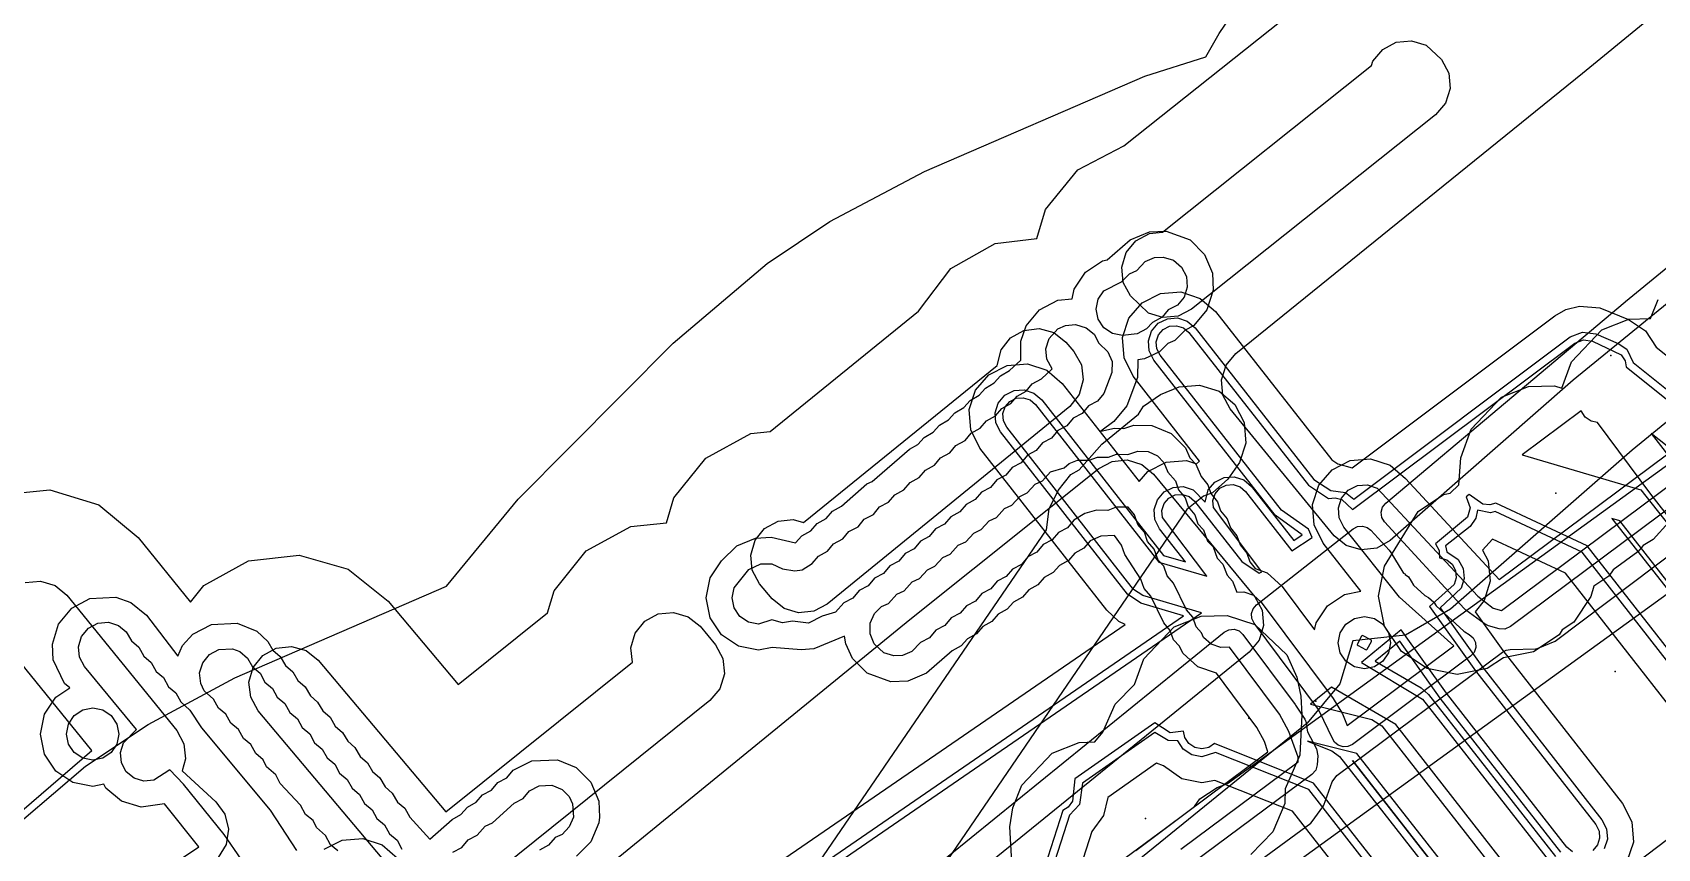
# Model space of a CAD drawing. Header units: metres. Extents: x 8738 to 9560, y -8972 to -7699.
# Drawn here: x 9163.2 to 9225.3, y -7967 to -7935.8 of the extents above; entities that cross this region are included whole.
import ezdxf

# ---------------------------------------------------------------- set-up
doc = ezdxf.new("R2010")
doc.units = ezdxf.units.M
for name, color, linetype in [('AI_GREENING_EXCLUSIONS', 1, 'Continuous'), ('AI_GREENING_LAWN', 82, 'Continuous'), ('AI_GREENING_REJECTED', 6, 'Continuous')]:
    doc.layers.add(name, color=color, linetype=linetype)

msp = doc.modelspace()

# ---------------------------------------------------------------- linework, layer by layer
at = {"layer": 'AI_GREENING_EXCLUSIONS'}
for points in [[(9274.839, -7906.045), (9222.071, -7949.098), (9215.082, -7955.218), (9214.563, -7955.515), (9213.97, -7955.585), (9213.396, -7955.418), (9212.933, -7955.04), (9208.963, -7950.19), (9208.687, -7949.672), (9208.631, -7949.087), (9208.805, -7948.526), (9209.18, -7948.074), (9222.429, -7937.359), (9269.154, -7899.096)], [(9161.622, -7966.901), (9165.216, -7963.851), (9167.618, -7962.253), (9170.93, -7960.477), (9179.011, -7956.974), (9181.754, -7953.638), (9187.672, -7947.685), (9191.267, -7944.636), (9193.668, -7943.038), (9197.285, -7941.115), (9205.698, -7937.484), (9208.032, -7936.734), (9208.542, -7935.844), (9209.796, -7933.995)], [(9161.917, -7953.473), (9163.859, -7953.291), (9165.724, -7953.865), (9167.226, -7955.11), (9169.23, -7957.575), (9169.739, -7956.939), (9171.447, -7955.997), (9173.386, -7955.781), (9175.26, -7956.324), (9176.784, -7957.542), (9179.465, -7960.725), (9182.873, -7957.991), (9183.123, -7957.142), (9184.349, -7955.624), (9186.062, -7954.69), (9187.424, -7954.545), (9187.704, -7953.592), (9188.93, -7952.074), (9190.642, -7951.14), (9191.378, -7951.062), (9197.056, -7946.463), (9198.287, -7944.827), (9199.986, -7943.868), (9201.568, -7943.676), (9201.901, -7942.572), (9203.137, -7941.063), (9204.903, -7940.137), (9211.906, -7934.562)], [(9238.977, -7939.821), (9224.331, -7951.771), (9217.388, -7957.851), (9215.659, -7958.839), (9213.649, -7959.064), (9213.151, -7960.697), (9211.901, -7962.207), (9180.039, -7988.075)], [(9181.226, -7984.849), (9206.488, -7966.222), (9210.407, -7963.302), (9210.271, -7962.907), (9209.983, -7962.372), (9208.435, -7960.296), (9207.731, -7960.049), (9207.149, -7959.529), (9207.021, -7959.262), (9206.795, -7959.019), (9206.668, -7958.66), (9206.424, -7958.367), (9205.926, -7957.357), (9205.676, -7957.056), (9205.554, -7956.706), (9204.934, -7955.753), (9204.811, -7955.403), (9204.54, -7955.035), (9204.015, -7955.056), (9203.618, -7955.241), (9203.373, -7955.519), (9203.031, -7955.708), (9202.786, -7955.986), (9202.444, -7956.175), (9202.199, -7956.453), (9201.857, -7956.642), (9201.612, -7956.92), (9201.27, -7957.109), (9201.025, -7957.387), (9200.683, -7957.576), (9200.438, -7957.854), (9200.097, -7958.043), (9199.851, -7958.321), (9199.51, -7958.51), (9199.265, -7958.788), (9198.923, -7958.977), (9198.678, -7959.255), (9198.336, -7959.444), (9197.361, -7960.294), (9196.639, -7960.596), (9195.998, -7960.626), (9195.094, -7960.294), (9194.532, -7959.733), (9194.277, -7959.178), (9194.227, -7958.876), (9193.049, -7959.366), (9192.564, -7959.403), (9191.464, -7959.314), (9190.932, -7959.42), (9190.167, -7959.268), (9189.518, -7958.834), (9189.084, -7958.185), (9188.932, -7957.42), (9189.084, -7956.655), (9189.518, -7956.006), (9190.104, -7955.433), (9190.826, -7955.131), (9191.422, -7955.097), (9192.357, -7955.319), (9192.597, -7955.046), (9192.941, -7954.849), (9193.182, -7954.576), (9193.525, -7954.378), (9193.766, -7954.106), (9194.109, -7953.908), (9195.076, -7953.054), (9195.277, -7952.967), (9196.71, -7951.735), (9197.03, -7951.556), (9197.27, -7951.283), (9197.614, -7951.085), (9197.855, -7950.812), (9198.198, -7950.615), (9198.439, -7950.342), (9198.782, -7950.144), (9199.023, -7949.872), (9199.366, -7949.674), (9199.607, -7949.401), (9199.95, -7949.204), (9200.191, -7948.931), (9200.534, -7948.733), (9200.957, -7948.33), (9200.957, -7947.604), (9201.166, -7947.024), (9201.676, -7946.412), (9202.38, -7946.043), (9202.923, -7945.993), (9202.998, -7945.618), (9203.432, -7944.969), (9204.081, -7944.535), (9204.258, -7944.5), (9205.144, -7943.737), (9205.879, -7943.426), (9206.519, -7943.396), (9207.437, -7943.737), (9207.986, -7944.289), (9208.288, -7945.012), (9208.317, -7945.657), (9208.074, -7946.411), (9207.57, -7947.007), (9207.226, -7947.201), (9206.85, -7947.577), (9206.586, -7947.691), (9206.267, -7948.01), (9205.691, -7948.281), (9205.428, -7948.323), (9205.425, -7948.995), (9205.019, -7950.079), (9204.518, -7950.678), (9204.016, -7951.05), (9204.54, -7950.928), (9204.899, -7950.943), (9205.282, -7950.817), (9205.965, -7950.832), (9206.703, -7951.137), (9207.256, -7951.686), (9207.42, -7952.065), (9207.657, -7952.307), (9207.856, -7952.781), (9208.11, -7953.097), (9208.227, -7953.433), (9208.481, -7953.748), (9208.599, -7954.084), (9208.853, -7954.4), (9208.97, -7954.736), (9209.224, -7955.051), (9209.342, -7955.388), (9209.596, -7955.703), (9209.713, -7956.039), (9209.919, -7956.294), (9210.371, -7956.455), (9210.95, -7956.978), (9212.192, -7958.637), (9212.246, -7958.365), (9212.68, -7957.716), (9213.329, -7957.282), (9213.96, -7957.157), (9212.521, -7955.326), (9212.168, -7954.63), (9212.108, -7953.852), (9212.351, -7953.11), (9212.858, -7952.517), (9213.554, -7952.164), (9214.332, -7952.104), (9215.074, -7952.347), (9215.667, -7952.854), (9219.237, -7956.72), (9237.234, -7943.307)], [(9207.083, -7967.026), (9211.567, -7963.684), (9211.562, -7963.502), (9211.201, -7962.522), (9210.85, -7961.862), (9208.939, -7959.299), (9208.607, -7959.317), (9208.239, -7959.188), (9207.948, -7958.928), (9207.866, -7958.757), (9207.664, -7958.524), (9207.54, -7958.157), (9207.293, -7957.872), (9206.797, -7956.854), (9206.55, -7956.569), (9206.426, -7956.203), (9206.21, -7955.97), (9206.054, -7955.551), (9205.802, -7955.258), (9205.683, -7954.9), (9205.431, -7954.606), (9205.312, -7954.248), (9205.059, -7953.954), (9204.601, -7953.955), (9204.284, -7954.076), (9203.859, -7954.067), (9203.404, -7954.19), (9202.994, -7954.448), (9202.75, -7954.737), (9202.407, -7954.915), (9202.163, -7955.204), (9201.82, -7955.382), (9201.576, -7955.671), (9201.234, -7955.849), (9200.989, -7956.138), (9200.647, -7956.316), (9200.403, -7956.605), (9200.06, -7956.783), (9199.816, -7957.072), (9199.473, -7957.25), (9199.229, -7957.539), (9198.886, -7957.717), (9198.642, -7958.006), (9198.299, -7958.184), (9198.055, -7958.473), (9197.712, -7958.651), (9197.468, -7958.94), (9197.125, -7959.118), (9196.802, -7959.465), (9196.441, -7959.616), (9196.111, -7959.632), (9195.727, -7959.511), (9195.361, -7959.174), (9195.207, -7958.797), (9195.21, -7958.386), (9195.37, -7958.012), (9195.64, -7957.742), (9195.907, -7957.627), (9196.227, -7957.275), (9196.507, -7957.144), (9196.814, -7956.808), (9197.094, -7956.677), (9197.401, -7956.341), (9197.681, -7956.21), (9197.988, -7955.874), (9198.268, -7955.743), (9198.574, -7955.407), (9198.855, -7955.276), (9199.161, -7954.94), (9199.442, -7954.809), (9199.748, -7954.473), (9200.028, -7954.342), (9200.335, -7954.006), (9200.615, -7953.875), (9200.922, -7953.539), (9201.202, -7953.408), (9201.509, -7953.072), (9201.789, -7952.941), (9202.096, -7952.605), (9202.625, -7952.442), (9202.809, -7952.277), (9203.131, -7952.15), (9203.574, -7952.157), (9203.888, -7952.035), (9204.316, -7952.045), (9204.615, -7951.927), (9205.058, -7951.934), (9205.43, -7951.806), (9205.831, -7951.827), (9206.184, -7951.994), (9206.427, -7952.245), (9206.583, -7952.61), (9206.87, -7952.94), (9206.986, -7953.289), (9207.241, -7953.592), (9207.357, -7953.94), (9207.612, -7954.243), (9207.729, -7954.592), (9207.942, -7954.82), (9208.1, -7955.243), (9208.314, -7955.472), (9208.471, -7955.895), (9208.685, -7956.124), (9208.843, -7956.546), (9209.057, -7956.775), (9209.214, -7957.198), (9209.491, -7957.183), (9209.859, -7957.314), (9210.149, -7957.575), (9212.898, -7961.263), (9213.259, -7961.854), (9213.43, -7962.295), (9217.51, -7959.254), (9215.438, -7957.394), (9213.308, -7954.708), (9213.131, -7954.36), (9213.101, -7953.971), (9213.222, -7953.6), (9213.476, -7953.304), (9213.824, -7953.127), (9214.213, -7953.097), (9214.584, -7953.218), (9218.427, -7957.356), (9219.02, -7957.809), (9219.333, -7957.896), (9237.834, -7944.108)], [(9189.179, -7969.258), (9204.947, -7958.43), (9204.702, -7958.315), (9204.25, -7957.892), (9199.398, -7951.694), (9199.046, -7950.997), (9198.988, -7950.219), (9199.231, -7949.478), (9199.74, -7948.886), (9200.437, -7948.534), (9201.215, -7948.476), (9201.956, -7948.719), (9202.548, -7949.228), (9205.481, -7952.975), (9205.819, -7952.582), (9206.515, -7952.23), (9207.294, -7952.172), (9207.682, -7952.299), (9207.797, -7952.187), (9205.258, -7948.944), (9204.906, -7948.247), (9204.848, -7947.469), (9205.091, -7946.728), (9205.6, -7946.136), (9206.297, -7945.784), (9207.075, -7945.726), (9207.816, -7945.969), (9208.408, -7946.478), (9212.842, -7952.143), (9213.08, -7952.298), (9213.628, -7952.444), (9221.371, -7946.633), (9221.795, -7946.397), (9222.319, -7946.263), (9223.096, -7946.327), (9224.186, -7946.772), (9224.832, -7947.21), (9225.245, -7947.838), (9227.871, -7949.923)], [(9205.362, -7967.066), (9207.601, -7965.393), (9207.807, -7965.094), (9208.461, -7964.669), (9208.861, -7964.51), (9234.502, -7945.938)], [(9205.362, -7967.066), (9207.601, -7965.393), (9207.807, -7965.094), (9208.461, -7964.669), (9208.861, -7964.51), (9234.502, -7945.938)], [(9225.731, -7954.529), (9225.125, -7955.188), (9224.741, -7955.417), (9224.54, -7955.657), (9223.603, -7956.342), (9223.44, -7956.585), (9222.861, -7956.972), (9222.751, -7957.37), (9222.1, -7958.343), (9221.653, -7958.642), (9221.53, -7958.826), (9220.557, -7959.476), (9219.403, -7959.703), (9218.782, -7960.119), (9217.634, -7960.347), (9216.486, -7960.119), (9215.513, -7959.468), (9214.862, -7958.495), (9214.634, -7957.347), (9214.862, -7956.199), (9216.143, -7954.115), (9217.116, -7953.465), (9217.372, -7953.414), (9217.707, -7953.095), (9217.78, -7952.061), (9218.169, -7950.963), (9219.329, -7949.741), (9220.359, -7949.334), (9221.353, -7949.307), (9221.643, -7949.399), (9221.643, -7949.399), (9222.011, -7948.395), (9223.171, -7947.173), (9224.201, -7946.766), (9225.03, -7946.744), (9225.317, -7946.015)], [(9189.737, -7970.088), (9207.181, -7958.1), (9205.544, -7957.619), (9205.038, -7957.276), (9200.186, -7951.077), (9200.01, -7950.729), (9199.98, -7950.34), (9200.102, -7949.969), (9200.357, -7949.673), (9200.705, -7949.497), (9201.094, -7949.468), (9201.465, -7949.59), (9201.76, -7949.844), (9206.415, -7955.791), (9207.253, -7956.037), (9206.264, -7954.773), (9206.088, -7954.425), (9206.059, -7954.036), (9206.181, -7953.665), (9206.435, -7953.37), (9206.784, -7953.194), (9207.173, -7953.164), (9207.543, -7953.286), (9208.012, -7953.761), (9208.126, -7953.288), (9208.38, -7952.992), (9208.729, -7952.816), (9209.118, -7952.786), (9209.488, -7952.908), (9209.784, -7953.163), (9211.399, -7955.226), (9211.719, -7955.01), (9210.684, -7954.253), (9206.045, -7948.327), (9205.87, -7947.979), (9205.84, -7947.59), (9205.962, -7947.219), (9206.217, -7946.924), (9206.565, -7946.748), (9206.954, -7946.718), (9207.325, -7946.84), (9207.62, -7947.095), (9212.156, -7952.89), (9212.805, -7953.313), (9213.366, -7953.389), (9213.688, -7953.64), (9221.959, -7947.441), (9222.433, -7947.257), (9222.936, -7947.329), (9223.797, -7947.693), (9224.12, -7947.912), (9224.369, -7948.419), (9227.928, -7951.28)], [(9189.904, -7970.337), (9207.868, -7957.989), (9205.628, -7957.331), (9205.274, -7957.091), (9200.422, -7950.892), (9200.299, -7950.649), (9200.278, -7950.376), (9200.363, -7950.117), (9200.542, -7949.91), (9200.785, -7949.786), (9201.058, -7949.766), (9201.317, -7949.851), (9201.524, -7950.029), (9206.238, -7956.051), (9208.066, -7956.588), (9206.377, -7954.345), (9206.357, -7954.072), (9206.442, -7953.813), (9206.62, -7953.606), (9206.864, -7953.483), (9207.136, -7953.462), (9207.396, -7953.547), (9207.603, -7953.726), (9209.404, -7956.027), (9210.077, -7956.478), (9210.171, -7956.415), (9208.322, -7953.967), (9208.302, -7953.694), (9208.387, -7953.435), (9208.565, -7953.228), (9208.809, -7953.105), (9209.081, -7953.084), (9209.341, -7953.17), (9209.548, -7953.348), (9211.325, -7955.618), (9212.1, -7955.115), (9211.962, -7954.793), (9210.92, -7954.068), (9206.282, -7948.143), (9206.159, -7947.899), (9206.138, -7947.626), (9206.223, -7947.367), (9206.401, -7947.16), (9206.645, -7947.037), (9206.918, -7947.016), (9207.177, -7947.102), (9207.384, -7947.28), (9211.951, -7953.114), (9212.727, -7953.62), (9212.97, -7953.588), (9213.233, -7953.658), (9213.644, -7954.045), (9222.135, -7947.684), (9222.467, -7947.555), (9222.815, -7947.603), (9223.906, -7948.122), (9224.056, -7948.351), (9224.102, -7948.591), (9227.692, -7951.465)], [(9237.438, -7948.75), (9210.992, -7967.905), (9210.34, -7968.486), (9210.069, -7968.574), (9208.855, -7969.453), (9207.756, -7970.277), (9207.56, -7970.565), (9206.684, -7971.081), (9186.052, -7986.549), (9185.3, -7987.261), (9184.87, -7987.437), (9187.194, -7997.295), (9214.58, -8013.972), (9249.615, -8033.027)], [(9237.438, -7948.75), (9210.992, -7967.905), (9210.34, -7968.486), (9210.069, -7968.574), (9208.855, -7969.453), (9207.756, -7970.277), (9207.56, -7970.565), (9206.684, -7971.081), (9186.052, -7986.549), (9185.3, -7987.261), (9184.87, -7987.437), (9187.194, -7997.295), (9214.58, -8013.972), (9249.615, -8033.027)], [(9182.204, -7983.689), (9201.948, -7954.821), (9202.051, -7954.009), (9202.39, -7953.31), (9202.874, -7952.697), (9203.192, -7952.52), (9204.064, -7951.546), (9205.459, -7950.393), (9205.655, -7950.088), (9206.296, -7949.643), (9207.019, -7949.348), (9207.796, -7949.283), (9208.539, -7949.522), (9209.135, -7950.026), (9209.492, -7950.72), (9209.556, -7951.498), (9209.318, -7952.241), (9208.87, -7952.875), (9208.292, -7953.4), (9207.949, -7953.523), (9207.306, -7954.034), (9191.104, -7977.762)], [(9182.204, -7983.689), (9201.948, -7954.821), (9202.051, -7954.009), (9202.39, -7953.31), (9202.874, -7952.697), (9203.192, -7952.52), (9204.064, -7951.546), (9205.459, -7950.393), (9205.655, -7950.088), (9206.296, -7949.643), (9207.019, -7949.348), (9207.796, -7949.283), (9208.539, -7949.522), (9209.135, -7950.026), (9209.492, -7950.72), (9209.556, -7951.498), (9209.318, -7952.241), (9208.87, -7952.875), (9208.292, -7953.4), (9207.949, -7953.523), (9207.306, -7954.034), (9191.104, -7977.762)], [(9229.882, -7959.647), (9225.035, -7953.454), (9222.996, -7950.716), (9222.758, -7950.662), (9222.534, -7950.505), (9222.383, -7950.262), (9220.118, -7951.947), (9224.662, -7953.281), (9229.425, -7959.311)], [(9226.641, -7952.394), (9225.051, -7951.131), (9230.985, -7958.784)], [(9227.103, -7961.173), (9222.604, -7955.424), (9219.122, -7953.798), (9218.887, -7953.864), (9218.616, -7953.832), (9218.103, -7953.463), (9217.985, -7953.555), (9218.13, -7953.981), (9218.038, -7954.327), (9216.804, -7955.35), (9216.944, -7955.602), (9216.968, -7955.883), (9217.238, -7955.961), (9217.449, -7956.134), (9217.578, -7956.375), (9217.605, -7956.647), (9217.526, -7956.908), (9216.587, -7957.748), (9218.339, -7960.209), (9222.937, -7966.082), (9223.06, -7966.326), (9223.08, -7966.599), (9222.995, -7966.858), (9222.817, -7967.065)], [(9226.867, -7961.358), (9222.412, -7955.665), (9219.088, -7954.113), (9218.91, -7954.163), (9218.419, -7954.059), (9218.354, -7954.364), (9218.137, -7954.688), (9217.187, -7955.433), (9217.244, -7955.656), (9217.681, -7955.944), (9217.865, -7956.288), (9217.903, -7956.676), (9217.79, -7957.05), (9216.994, -7957.802), (9218.579, -7960.029), (9223.173, -7965.898), (9223.349, -7966.246), (9223.378, -7966.635), (9223.256, -7967.006)], [(9228.323, -7960.174), (9223.86, -7954.472), (9223.544, -7954.382), (9228.206, -7960.31)], [(9226.08, -7961.974), (9221.772, -7956.47), (9218.993, -7955.173), (9218.608, -7955.597), (9218.822, -7955.998), (9218.899, -7956.774), (9218.672, -7957.521), (9218.324, -7957.946), (9219.381, -7959.431), (9223.96, -7965.281), (9224.312, -7965.978), (9224.371, -7966.756), (9224.127, -7967.497)], [(9162.918, -7956.827), (9163.5, -7956.772), (9164.06, -7956.945), (9164.51, -7957.318), (9168.711, -7962.485), (9168.981, -7962.992), (9169.041, -7963.564), (9168.906, -7964.032), (9170.195, -7965.214), (9170.542, -7965.687), (9170.681, -7966.257), (9170.59, -7966.836), (9170.285, -7967.337), (9166.206, -7971.763), (9165.733, -7972.107), (9165.164, -7972.245), (9164.586, -7972.154), (9164.086, -7971.849), (9162.962, -7970.812)], [(9168.923, -7967.354), (9169.551, -7966.934), (9168.241, -7965.283), (9167.342, -7965.42), (9166.596, -7965.191), (9165.995, -7964.693), (9165.914, -7964.539), (9165.494, -7964.623), (9164.729, -7964.471), (9164.08, -7964.037), (9163.646, -7963.388), (9163.494, -7962.623), (9163.646, -7961.858), (9164.08, -7961.209), (9164.617, -7960.85), (9164.414, -7960.683), (9163.986, -7959.78), (9163.956, -7959.183), (9164.189, -7958.419), (9164.694, -7957.805), (9165.387, -7957.435), (9166.382, -7957.383), (9166.949, -7957.587), (9166.949, -7957.587), (9167.552, -7958.082), (9168.75, -7959.638), (9168.929, -7959.235), (9169.321, -7958.805), (9170.027, -7958.429), (9171.011, -7958.381), (9171.762, -7958.695), (9172.186, -7959.081), (9172.382, -7959.42), (9172.662, -7959.661), (9172.858, -7960), (9173.137, -7960.241), (9173.334, -7960.58), (9173.613, -7960.821), (9173.81, -7961.159), (9174.089, -7961.401), (9174.285, -7961.739), (9174.565, -7961.981), (9174.761, -7962.319), (9175.041, -7962.56), (9175.237, -7962.899), (9175.516, -7963.14), (9175.713, -7963.479), (9175.992, -7963.72), (9176.188, -7964.058), (9176.468, -7964.3), (9176.664, -7964.638), (9176.943, -7964.88), (9177.14, -7965.218), (9177.419, -7965.459), (9177.616, -7965.798), (9178.382, -7966.636), (9179.224, -7965.881), (9179.559, -7965.696), (9179.81, -7965.412), (9180.144, -7965.228), (9180.395, -7964.944), (9180.73, -7964.759), (9180.981, -7964.475), (9181.316, -7964.291), (9181.567, -7964.006), (9182.277, -7963.639), (9183.252, -7963.601), (9183.974, -7963.903), (9184.536, -7964.465), (9184.838, -7965.187), (9184.857, -7965.791), (9184.838, -7966.01), (9184.527, -7966.745), (9183.987, -7967.285)], [(9171.172, -7967.404), (9170.521, -7966.463), (9168.958, -7964.541), (9168.445, -7963.989), (9167.833, -7964.389), (9167.444, -7964.426), (9167.072, -7964.311), (9166.771, -7964.062), (9166.589, -7963.717), (9166.552, -7963.328), (9166.667, -7962.956), (9167.171, -7962.448), (9165.182, -7960.042), (9164.99, -7959.68), (9164.951, -7959.282), (9165.068, -7958.896), (9165.328, -7958.579), (9165.686, -7958.389), (9166.093, -7958.35), (9166.477, -7958.468), (9166.477, -7958.468), (9166.778, -7958.716), (9166.97, -7959.063), (9167.253, -7959.296), (9167.447, -7959.647), (9167.729, -7959.881), (9167.919, -7960.228), (9168.202, -7960.463), (9168.392, -7960.81), (9168.675, -7961.045), (9168.866, -7961.392), (9169.211, -7961.704), (9169.651, -7962.381), (9172.272, -7965.533), (9173.278, -7967.072)], [(9177.638, -7968.646), (9171.812, -7961.729), (9171.53, -7961.217), (9171.465, -7960.635), (9171.628, -7960.073), (9171.993, -7959.616), (9172.506, -7959.333), (9173.088, -7959.269), (9173.65, -7959.431), (9174.107, -7959.797), (9178.989, -7965.594), (9186.116, -7959.877), (9186.058, -7959.328), (9186.223, -7958.767), (9186.591, -7958.311), (9187.105, -7958.031), (9187.687, -7957.969), (9188.248, -7958.135), (9188.704, -7958.502), (9189.296, -7959.212), (9189.578, -7959.733), (9189.637, -7960.322), (9189.462, -7960.889), (9189.083, -7961.343), (9179.724, -7968.85)], [(9200.66, -7968.194), (9200.544, -7966.171), (9200.661, -7965.444), (9201, -7964.569), (9202.161, -7963.347), (9203.19, -7962.94), (9203.79, -7962.924), (9204.095, -7962.555), (9204.562, -7961.473), (9205.303, -7960.732), (9205.668, -7959.741), (9206.828, -7958.519), (9207.858, -7958.112), (9208.852, -7958.085), (9209.902, -7958.437), (9211.126, -7959.596), (9211.512, -7960.452), (9211.667, -7961.171), (9211.706, -7961.888), (9211.629, -7963.433), (9211.065, -7964.714), (9211.051, -7965.279), (9210.597, -7966.362), (9209.748, -7967.23)], [(9222.041, -7967.123), (9221.834, -7966.945), (9217.227, -7961.059), (9215.502, -7958.638), (9213.985, -7959.883), (9216.309, -7961.292), (9221.161, -7967.491)], [(9161.956, -7966.265), (9165.463, -7963.246), (9162.182, -7959.21)], [(9174.865, -7967.081), (9174.581, -7966.849), (9174.389, -7966.502), (9174.04, -7966.187), (9173.914, -7965.922), (9173.63, -7965.689), (9173.438, -7965.342), (9172.659, -7964.506), (9172.486, -7964.182), (9172.137, -7963.868), (9172.011, -7963.603), (9171.727, -7963.37), (9171.535, -7963.023), (9171.251, -7962.79), (9171.059, -7962.443), (9170.775, -7962.21), (9170.583, -7961.863), (9170.3, -7961.63), (9170.108, -7961.283), (9170.108, -7961.283), (9169.758, -7960.969), (9169.621, -7960.683), (9169.58, -7960.284), (9169.698, -7959.893), (9169.955, -7959.578), (9170.313, -7959.387), (9170.829, -7959.365), (9171.111, -7959.468), (9171.413, -7959.716), (9171.597, -7960.056), (9171.889, -7960.296), (9172.072, -7960.636), (9172.364, -7960.875), (9172.548, -7961.216), (9172.84, -7961.455), (9173.024, -7961.795), (9173.316, -7962.035), (9173.5, -7962.375), (9173.792, -7962.615), (9173.975, -7962.955), (9174.267, -7963.195), (9174.451, -7963.535), (9174.743, -7963.774), (9174.927, -7964.115), (9175.219, -7964.354), (9175.403, -7964.694), (9175.695, -7964.934), (9175.878, -7965.274), (9176.17, -7965.514), (9176.354, -7965.854), (9176.646, -7966.094), (9176.83, -7966.434), (9177.122, -7966.673), (9177.306, -7967.014)], [(9221.598, -7967.13), (9216.99, -7961.244), (9215.444, -7959.074), (9214.51, -7959.841), (9216.26, -7960.859), (9216.545, -7961.107), (9221.397, -7967.306)], [(9220.058, -7968.354), (9215.289, -7962.261), (9212.831, -7960.832), (9212.038, -7961.482), (9214.378, -7962.065), (9214.76, -7962.312), (9219.63, -7968.534)], [(9216.886, -7970.546), (9212.15, -7964.495), (9208.37, -7962.986), (9208.145, -7963.137), (9207.877, -7963.19), (9207.609, -7963.137), (9207.382, -7962.985), (9207.23, -7962.758), (9207.181, -7962.511), (9206.67, -7962.571), (9206.088, -7962.194), (9203.023, -7964.337), (9202.936, -7965.189), (9202.775, -7965.409), (9202.567, -7965.537), (9199.015, -7976.606)], [(9216.65, -7970.73), (9211.964, -7964.744), (9208.399, -7963.321), (9207.877, -7963.49), (9207.494, -7963.414), (9207.17, -7963.197), (9206.96, -7962.883), (9206.594, -7962.861), (9206.081, -7962.566), (9203.317, -7964.497), (9203.208, -7965.314), (9202.821, -7965.726), (9199.349, -7976.547)], [(9218.528, -7969.396), (9213.806, -7963.365), (9211.915, -7962.894), (9212.845, -7963.265), (9213.136, -7963.484), (9217.989, -7969.683)], [(9215.862, -7971.347), (9211.343, -7965.573), (9208.381, -7964.39), (9207.877, -7964.49), (9207.112, -7964.338), (9206.415, -7963.832), (9206.151, -7963.736), (9204.282, -7965.043), (9204.116, -7965.733), (9203.674, -7966.341), (9200.463, -7976.349)], [(9218.291, -7969.581), (9213.632, -7963.631), (9218.225, -7969.498)], [(9179.257, -7967.136), (9179.599, -7966.956), (9179.842, -7966.667), (9180.185, -7966.488), (9180.497, -7966.147), (9180.77, -7966.019), (9181.606, -7965.256), (9181.941, -7965.082), (9182.192, -7964.787), (9182.556, -7964.599), (9183.039, -7964.578), (9183.428, -7964.741), (9183.698, -7965.011), (9183.829, -7965.292), (9183.861, -7965.796), (9183.707, -7966.173), (9183.428, -7966.456), (9183.164, -7966.569), (9182.914, -7966.866), (9182.565, -7967.054)], [(9174.336, -7967.024), (9175.032, -7966.672), (9175.81, -7966.613), (9176.552, -7966.857), (9177.143, -7967.366)]]:
    msp.add_lwpolyline(points, dxfattribs=at)
for points in [[(9204.878, -7945.362), (9204.82, -7944.779), (9204.99, -7944.219), (9205.36, -7943.766), (9205.876, -7943.49), (9206.373, -7943.44), (9214.37, -7937.074), (9214.421, -7936.907), (9214.794, -7936.456), (9215.311, -7936.182), (9215.894, -7936.126), (9216.453, -7936.298), (9217.043, -7936.841), (9217.318, -7937.363), (9217.371, -7937.95), (9217.194, -7938.512), (9216.814, -7938.962), (9207.486, -7946.389), (9206.972, -7946.655), (9206.395, -7946.707), (9205.841, -7946.536), (9205.155, -7945.877), (9204.878, -7945.362)], [(9207.29, -7945.137), (9207.323, -7945.545), (9207.2, -7945.926), (9206.948, -7946.224), (9206.598, -7946.411), (9206.361, -7946.691), (9205.99, -7946.889), (9205.771, -7947.134), (9205.411, -7947.321), (9204.846, -7947.383), (9204.463, -7947.307), (9204.139, -7947.09), (9203.922, -7946.766), (9203.846, -7946.383), (9203.922, -7946), (9204.139, -7945.676), (9204.815, -7945.332), (9205.116, -7945.033), (9205.392, -7944.904), (9205.716, -7944.557), (9206.077, -7944.406), (9206.406, -7944.39), (9206.791, -7944.512), (9207.105, -7944.776), (9207.29, -7945.137)], [(9193.225, -7955.825), (9193.573, -7955.636), (9193.809, -7955.355), (9194.158, -7955.166), (9194.393, -7954.884), (9194.742, -7954.696), (9194.977, -7954.414), (9195.326, -7954.225), (9195.561, -7953.943), (9195.91, -7953.755), (9196.145, -7953.473), (9196.494, -7953.284), (9196.729, -7953.003), (9197.078, -7952.814), (9197.314, -7952.532), (9197.662, -7952.343), (9197.898, -7952.062), (9198.246, -7951.873), (9198.482, -7951.591), (9198.83, -7951.402), (9199.066, -7951.121), (9199.415, -7950.932), (9199.65, -7950.65), (9199.999, -7950.462), (9200.234, -7950.18), (9200.583, -7949.991), (9200.818, -7949.71), (9201.167, -7949.521), (9201.402, -7949.239), (9201.751, -7949.05), (9202.162, -7948.663), (9201.96, -7948.293), (9201.923, -7947.893), (9202.047, -7947.498), (9202.382, -7947.134), (9202.668, -7947.001), (9203.056, -7946.966), (9203.461, -7947.09), (9203.76, -7947.34), (9203.941, -7947.682), (9204.294, -7948.009), (9204.448, -7948.386), (9204.445, -7948.797), (9204.141, -7949.6), (9203.891, -7949.899), (9203.549, -7950.08), (9203.307, -7950.37), (9202.965, -7950.55), (9202.723, -7950.84), (9202.381, -7951.021), (9202.139, -7951.311), (9201.797, -7951.491), (9201.554, -7951.781), (9201.213, -7951.962), (9200.97, -7952.251), (9200.629, -7952.432), (9200.386, -7952.722), (9200.044, -7952.902), (9199.802, -7953.192), (9199.46, -7953.373), (9199.218, -7953.663), (9198.876, -7953.843), (9198.634, -7954.133), (9198.292, -7954.314), (9198.05, -7954.604), (9197.708, -7954.784), (9197.466, -7955.074), (9197.124, -7955.255), (9196.881, -7955.544), (9196.54, -7955.725), (9196.297, -7956.015), (9195.956, -7956.196), (9195.713, -7956.485), (9195.372, -7956.666), (9195.129, -7956.956), (9194.787, -7957.136), (9194.545, -7957.426), (9194.203, -7957.607), (9193.877, -7957.959), (9193.37, -7958.113), (9192.852, -7958.386), (9192.237, -7958.312), (9191.854, -7958.367), (9191.444, -7958.257), (9190.932, -7958.42), (9190.549, -7958.344), (9190.225, -7958.127), (9190.008, -7957.803), (9189.932, -7957.42), (9190.008, -7957.037), (9190.57, -7956.33), (9191.024, -7956.111), (9191.451, -7956.111), (9191.859, -7956.306), (9192.326, -7956.384), (9192.601, -7956.343), (9192.989, -7956.107), (9193.225, -7955.825)], [(9191.465, -7957.454), (9190.981, -7956.874), (9190.701, -7956.36), (9190.639, -7955.778), (9190.804, -7955.217), (9191.172, -7954.761), (9191.686, -7954.481), (9192.268, -7954.419), (9192.654, -7954.533), (9200.054, -7948.538), (9200.207, -7947.942), (9200.568, -7947.481), (9201.078, -7947.194), (9201.659, -7947.123), (9202.223, -7947.28), (9202.684, -7947.641), (9202.99, -7947.997), (9203.276, -7948.504), (9203.348, -7949.083), (9203.194, -7949.644), (9202.838, -7950.105), (9193.561, -7957.659), (9193.048, -7957.93), (9192.471, -7957.986), (9191.916, -7957.819), (9191.465, -7957.454)], [(9206.035, -7952.683), (9209.905, -7957.372), (9210.183, -7957.89), (9210.24, -7958.476), (9210.069, -7959.038), (9209.694, -7959.491), (9177.835, -7985.356), (9177.321, -7985.628), (9176.743, -7985.683), (9176.187, -7985.515), (9175.736, -7985.148), (9171.863, -7980.477), (9171.583, -7979.959), (9171.525, -7979.373), (9171.696, -7978.81), (9172.071, -7978.356), (9196.718, -7958.237), (9203.941, -7952.466), (9204.455, -7952.199), (9205.032, -7952.146), (9205.586, -7952.316), (9206.035, -7952.683)], [(9214.094, -7960.13), (9213.711, -7960.054), (9213.387, -7959.837), (9213.17, -7959.513), (9213.094, -7959.13), (9213.17, -7958.747), (9213.387, -7958.423), (9213.711, -7958.206), (9214.094, -7958.13), (9214.477, -7958.206), (9214.801, -7958.423), (9215.018, -7958.747), (9215.094, -7959.13), (9215.018, -7959.513), (9214.801, -7959.837), (9214.477, -7960.054), (9214.094, -7960.13)], [(9165.111, -7963.547), (9164.787, -7963.33), (9164.57, -7963.006), (9164.494, -7962.623), (9164.57, -7962.24), (9164.787, -7961.916), (9165.111, -7961.699), (9165.494, -7961.623), (9165.877, -7961.699), (9166.201, -7961.916), (9166.418, -7962.24), (9166.494, -7962.623), (9166.418, -7963.006), (9166.201, -7963.33), (9165.877, -7963.547), (9165.494, -7963.623), (9165.111, -7963.547)]]:
    msp.add_lwpolyline(points, close=True, dxfattribs=at)
at = {"layer": 'AI_GREENING_LAWN'}
for points in [[(9238.252, -7944.669), (9219.673, -7958.516), (9219.466, -7958.606), (9219.241, -7958.597), (9218.831, -7958.483), (9218.664, -7958.401), (9217.971, -7957.882), (9217.903, -7957.82), (9214.861, -7954.512), (9214.757, -7954.34), (9214.73, -7954.142), (9214.782, -7953.948), (9214.907, -7953.791), (9224.061, -7946.098), (9224.066, -7946.095), (9274.043, -7905.146)], [(9163.014, -8002.358), (9163.82, -8002.059), (9163.883, -8002.024), (9198.961, -7975.625), (9198.965, -7975.621), (9212.045, -7966.024), (9212.099, -7965.969), (9212.507, -7965.404), (9212.54, -7965.343), (9212.866, -7964.441), (9213.037, -7964.21), (9219.376, -7959.486), (9219.511, -7959.414), (9219.662, -7959.387), (9220.644, -7959.362), (9220.734, -7959.342), (9221.383, -7959.068), (9221.436, -7959.038), (9238.38, -7946.269)], [(9238.649, -7956.818), (9216.51, -7973.609), (9216.508, -7973.611), (9137.564, -8032.809)], [(9162.461, -7970.3), (9176.256, -7984.863), (9176.297, -7984.89), (9176.343, -7984.875), (9177.065, -7984.432), (9177.092, -7984.413), (9208.735, -7958.724), (9208.912, -7958.632), (9209.112, -7958.616), (9209.301, -7958.68), (9209.451, -7958.814), (9211.449, -7961.494), (9211.466, -7961.518), (9211.818, -7962.053), (9211.886, -7962.209), (9211.898, -7962.379), (9211.896, -7962.398), (9211.922, -7962.535), (9212.258, -7963.186), (9212.313, -7963.447), (9212.291, -7963.797), (9212.231, -7964.004), (9212.09, -7964.167), (9161.909, -8001.436)]]:
    msp.add_lwpolyline(points, dxfattribs=at)
for points in [[(9215.565, -7956.437), (9215.591, -7956.468), (9215.662, -7956.508), (9215.655, -7956.52), (9215.782, -7956.606), (9215.877, -7956.782), (9215.965, -7956.927), (9216.405, -7957.328), (9216.548, -7957.401), (9216.745, -7957.582), (9216.831, -7957.718), (9217.889, -7958.687), (9217.934, -7958.72), (9218.099, -7958.813), (9218.249, -7958.942), (9218.336, -7959.119), (9218.349, -7959.316), (9218.284, -7959.503), (9218.152, -7959.649), (9213.636, -7963.015), (9213.465, -7963.098), (9213.275, -7963.11), (9213.094, -7963.051), (9212.949, -7962.929), (9212.89, -7962.819), (9212.883, -7962.822), (9212.364, -7961.728), (9212.339, -7961.686), (9209.874, -7958.379), (9209.791, -7958.206), (9209.779, -7958.014), (9209.841, -7957.832), (9209.966, -7957.687), (9213.666, -7954.78), (9213.83, -7954.694), (9214.015, -7954.675), (9214.194, -7954.724), (9214.343, -7954.835), (9215.043, -7955.597), (9215.102, -7955.676), (9215.565, -7956.437)], [(9214.204, -7959.374), (9214.358, -7959.086), (9214.37, -7959.046), (9214.338, -7959.02), (9214.05, -7958.866), (9214.01, -7958.854), (9213.984, -7958.886), (9213.83, -7959.174), (9213.818, -7959.214), (9213.85, -7959.24), (9214.138, -7959.394), (9214.178, -7959.406), (9214.204, -7959.374)]]:
    msp.add_lwpolyline(points, close=True, dxfattribs=at)
at = {"layer": 'AI_GREENING_REJECTED'}
for p in [(9223.51, -7948.15), (9221.41, -7953.41), (9223.67, -7960.23), (9212.24, -7961.36), (9209.68, -7962.01), (9205.73, -7965.85)]:
    msp.add_point(p, dxfattribs=at)

doc.saveas('drawing.dxf')
